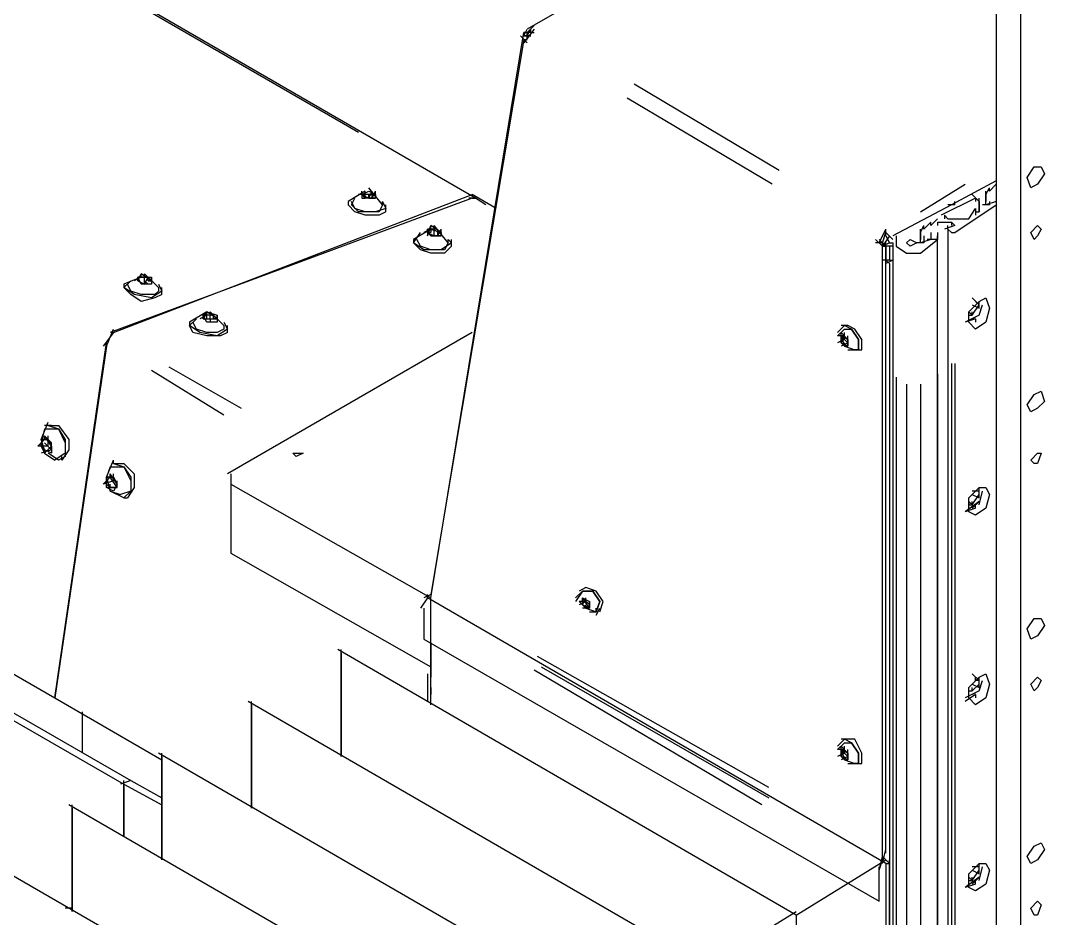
# Model space of a CAD drawing. Header units: inches. Extents: x 144 to 9879, y -166 to 6992.
# Drawn here: x 8766.6 to 9122.4, y 3158.7 to 3470.8 of the extents above; entities that cross this region are included whole.
import ezdxf

# ---------------------------------------------------------------- set-up
doc = ezdxf.new("R2010")
doc.units = ezdxf.units.IN
doc.header["$MEASUREMENT"] = 0

msp = doc.modelspace()

# ---------------------------------------------------------------- linework, layer by layer
at = {"color": 7}
for points in [[(8924.73, 3409.08), (8083.9, 3895.37)], [(8884, 3431.83), (8121.03, 3872.61)], [(7938.97, 3720.49), (8778.6, 3235.4)], [(9105.59, 3679.77), (9105.59, 3156.35)], [(9113.97, 3674.98), (9113.97, 3151.56)], [(8154.56, 3579.16), (8802.55, 3205.46)], [(8156.96, 3580.36), (8804.95, 3206.65)], [(9105.59, 3561.19), (8942.69, 3467.77)], [(8942.69, 3466.57), (8945.09, 3468.96)], [(8909.15, 3270.14), (8941.49, 3466.57)], [(8942.69, 3462.98), (8940.3, 3465.37)], [(8941.49, 3465.37), (8942.69, 3467.77)], [(8945.09, 3467.77), (8941.49, 3462.98)], [(8943.89, 3466.57), (8941.49, 3466.57)], [(8943.89, 3465.37), (8941.49, 3465.37)], [(8941.49, 3465.37), (8942.69, 3465.37)], [(8942.69, 3465.37), (8943.89, 3467.77)], [(8942.69, 3464.17), (8942.69, 3466.57)], [(8942.69, 3464.17), (8942.69, 3466.57)], [(8942.69, 3465.37), (8943.89, 3465.37)], [(8942.69, 3464.17), (8942.69, 3465.37)], [(8943.89, 3466.57), (8943.89, 3467.77)], [(8943.89, 3466.57), (8945.09, 3466.57)], [(8941.49, 3464.17), (8909.15, 3271.33)], [(8941.49, 3464.17), (8942.69, 3464.17)], [(9030.13, 3418.66), (8979.82, 3448.6)], [(9027.73, 3413.87), (8977.43, 3443.81)], [(9117.57, 3412.67), (9116.37, 3416.26), (9118.76, 3419.86), (9121.16, 3419.86), (9122.36, 3417.46), (9119.96, 3413.87), (9117.57, 3412.67)], [(9105.59, 3415.06), (9090.02, 3406.68)], [(8892.39, 3406.68), (8887.59, 3412.67)], [(9079.24, 3404.28), (9094.81, 3413.87)], [(9101.99, 3410.27), (9103.19, 3412.67)], [(9103.19, 3411.47), (9105.59, 3413.87)], [(9103.19, 3411.47), (9103.19, 3412.67)], [(8923.53, 3409.08), (8797.76, 3362.36)], [(8798.96, 3362.36), (8923.53, 3410.27)], [(8886.4, 3411.47), (8880.41, 3407.88)], [(8893.58, 3405.48), (8889.99, 3404.28), (8884, 3404.28), (8881.61, 3406.68), (8882.8, 3409.08)], [(8886.4, 3410.27), (8884, 3410.27)], [(8885.2, 3410.27), (8885.2, 3411.47)], [(8885.2, 3410.27), (8887.59, 3411.47), (8889.99, 3410.27), (8889.99, 3409.08), (8886.4, 3409.08), (8885.2, 3410.27)], [(8886.4, 3410.27), (8885.2, 3410.27)], [(8885.2, 3410.27), (8885.2, 3409.08), (8886.4, 3409.08)], [(8888.79, 3410.27), (8885.2, 3410.27)], [(8885.2, 3410.27), (8887.59, 3409.08)], [(8888.79, 3410.27), (8885.2, 3410.27)], [(8886.4, 3409.08), (8886.4, 3411.47)], [(8886.4, 3410.27), (8886.4, 3411.47)], [(8886.4, 3409.08), (8886.4, 3411.47)], [(8887.59, 3409.08), (8888.79, 3411.47)], [(8887.59, 3409.08), (8888.79, 3411.47)], [(8887.59, 3409.08), (8887.59, 3410.27)], [(8887.59, 3409.08), (8887.59, 3410.27)], [(8887.59, 3409.08), (8887.59, 3410.27)], [(8889.99, 3410.27), (8887.59, 3410.27)], [(8887.59, 3409.08), (8888.79, 3409.08)], [(8887.59, 3409.08), (8888.79, 3409.08)], [(8888.79, 3410.27), (8888.79, 3411.47)], [(8888.79, 3409.08), (8889.99, 3411.47)], [(8888.79, 3409.08), (8888.79, 3410.27)], [(8888.79, 3409.08), (8889.99, 3409.08), (8889.99, 3410.27)], [(8889.99, 3410.27), (8888.79, 3410.27)], [(8889.99, 3410.27), (8889.99, 3411.47)], [(8924.73, 3409.08), (8922.33, 3409.08)], [(8931.91, 3405.48), (8923.53, 3410.27)], [(8923.53, 3409.08), (8924.73, 3409.08)], [(8928.32, 3406.68), (8924.73, 3409.08)], [(9098.4, 3409.08), (9086.42, 3403.09)], [(9099.6, 3407.88), (9097.2, 3410.27)], [(9098.4, 3409.08), (9098.4, 3407.88)], [(9099.6, 3404.28), (9099.6, 3409.08)], [(9101.99, 3406.68), (9101.99, 3411.47)], [(9101.99, 3410.27), (9101.99, 3407.88)], [(8880.41, 3407.88), (8880.41, 3406.68)], [(8893.58, 3404.28), (8891.19, 3403.09), (8886.4, 3403.09), (8882.8, 3404.28), (8880.41, 3406.68)], [(8892.39, 3406.68), (8891.19, 3404.28), (8886.4, 3404.28), (8882.8, 3405.48), (8881.61, 3407.88)], [(8892.39, 3406.68), (8892.39, 3407.88)], [(8892.39, 3407.88), (8893.58, 3405.48)], [(8893.58, 3404.28), (8893.58, 3406.68)], [(9090.02, 3406.68), (9069.65, 3395.9)], [(9091.21, 3406.68), (9088.82, 3406.68)], [(9091.21, 3406.68), (9091.21, 3407.88)], [(9091.21, 3397.1), (9105.59, 3406.68)], [(9096.01, 3401.89), (9098.4, 3405.48)], [(9098.4, 3405.48), (9098.4, 3403.09)], [(9099.6, 3407.88), (9099.6, 3404.28)], [(9103.19, 3406.68), (9100.8, 3406.68)], [(9105.59, 3407.88), (9101.99, 3406.68)], [(9103.19, 3407.88), (9103.19, 3406.68)], [(9082.83, 3399.49), (9085.23, 3401.89)], [(9087.62, 3403.09), (9088.82, 3401.89)], [(9087.62, 3403.09), (9087.62, 3401.89)], [(9088.82, 3401.89), (9094.81, 3401.89)], [(9094.81, 3401.89), (9096.01, 3401.89)], [(9098.4, 3404.28), (9099.6, 3404.28)], [(8909.15, 3398.3), (8903.17, 3394.7)], [(8909.15, 3398.3), (8906.76, 3397.1)], [(8907.96, 3395.9), (8909.15, 3399.49)], [(8907.96, 3395.9), (8909.15, 3399.49)], [(8907.96, 3397.1), (8907.96, 3398.3)], [(8909.15, 3398.3), (8909.15, 3397.1), (8907.96, 3397.1)], [(8910.35, 3398.3), (8907.96, 3398.3)], [(8910.35, 3398.3), (8907.96, 3398.3)], [(8907.96, 3397.1), (8909.15, 3398.3), (8912.75, 3397.1), (8912.75, 3395.9), (8909.15, 3395.9), (8907.96, 3397.1)], [(8909.15, 3398.3), (8909.15, 3399.49)], [(8912.75, 3397.1), (8909.15, 3399.49)], [(8910.35, 3395.9), (8910.35, 3399.49)], [(8910.35, 3398.3), (8910.35, 3399.49)], [(8910.35, 3395.9), (8910.35, 3399.49)], [(8915.14, 3393.5), (8910.35, 3399.49)], [(8912.75, 3397.1), (8911.55, 3397.1), (8910.35, 3398.3)], [(8911.55, 3395.9), (8912.75, 3398.3)], [(8912.75, 3397.1), (8912.75, 3398.3)], [(9064.86, 3393.5), (9067.26, 3398.3)], [(9067.26, 3395.9), (9067.26, 3398.3)], [(9079.24, 3397.1), (9080.43, 3399.49)], [(9079.24, 3393.5), (9079.24, 3398.3)], [(9080.43, 3398.3), (9082.83, 3400.69)], [(9080.43, 3398.3), (9080.43, 3399.49)], [(9082.83, 3399.49), (9082.83, 3400.69)], [(9085.23, 3400.69), (9090.02, 3400.69)], [(9085.23, 3400.69), (9085.23, 3399.49)], [(9091.21, 3399.49), (9087.62, 3398.3)], [(9088.82, 3398.3), (9088.82, 3399.49)], [(9088.82, 3398.3), (9090.02, 3397.1)], [(9088.82, 3398.3), (9088.82, 3006.63)], [(9090.02, 3400.69), (9091.21, 3399.49)], [(9090.02, 3400.69), (9090.02, 3399.49)], [(9118.76, 3394.7), (9117.57, 3397.1), (9119.96, 3399.49), (9121.16, 3398.3), (9119.96, 3395.9), (9118.76, 3394.7)], [(8916.34, 3393.5), (8912.75, 3391.11), (8906.76, 3391.11), (8903.17, 3393.5), (8905.56, 3397.1)], [(8903.17, 3394.7), (8903.17, 3393.5)], [(8915.14, 3393.5), (8913.95, 3391.11), (8909.15, 3391.11), (8905.56, 3392.31), (8904.36, 3394.7)], [(8907.96, 3397.1), (8907.96, 3395.9)], [(8907.96, 3397.1), (8910.35, 3395.9)], [(8909.15, 3395.9), (8910.35, 3395.9)], [(8910.35, 3395.9), (8910.35, 3397.1)], [(8910.35, 3395.9), (8910.35, 3397.1)], [(8910.35, 3395.9), (8911.55, 3395.9)], [(8910.35, 3395.9), (8911.55, 3395.9)], [(8911.55, 3395.9), (8911.55, 3397.1)], [(8911.55, 3395.9), (8912.75, 3395.9), (8912.75, 3397.1)], [(8915.14, 3393.5), (8915.14, 3394.7)], [(8915.14, 3394.7), (8916.34, 3393.5)], [(8916.34, 3392.31), (8916.34, 3394.7)], [(9066.06, 3392.31), (9063.67, 3394.7)], [(9067.26, 3392.31), (9064.86, 3394.7)], [(9066.06, 3393.5), (9067.26, 3397.1)], [(9068.46, 3395.9), (9066.06, 3392.31)], [(9067.26, 3397.1), (9069.65, 3394.7)], [(9067.26, 3395.9), (9068.46, 3393.5)], [(9070.85, 3395.9), (9070.85, 3392.31)], [(9074.45, 3393.5), (9075.64, 3394.7), (9078.04, 3393.5), (9075.64, 3392.31), (9074.45, 3393.5)], [(9079.24, 3397.1), (9079.24, 3394.7)], [(9079.24, 3389.91), (9085.23, 3394.7)], [(9082.83, 3394.7), (9079.24, 3393.5)], [(9080.43, 3395.9), (9080.43, 3393.5)], [(9084.03, 3394.7), (9081.63, 3394.7)], [(9082.83, 3397.1), (9082.83, 3394.7)], [(9085.23, 3394.7), (9082.83, 3394.7)], [(9085.23, 3397.1), (9085.23, 3394.7)], [(9085.23, 3393.5), (9085.23, 3395.9)], [(9085.23, 3001.84), (9085.23, 3394.7)], [(9090.02, 3397.1), (9091.21, 3397.1)], [(8916.34, 3392.31), (8913.95, 3389.91), (8909.15, 3389.91), (8905.56, 3391.11), (8903.17, 3393.5)], [(9066.06, 3393.5), (9063.67, 3393.5)], [(9068.46, 3393.5), (9066.06, 3392.31)], [(9066.06, 3180.3), (9066.06, 3393.5)], [(9066.06, 3392.31), (9067.26, 3392.31)], [(9068.46, 3392.31), (9066.06, 3392.31)], [(9067.26, 3181.5), (9067.26, 3393.5)], [(9067.26, 3392.31), (9067.26, 3387.52)], [(9069.65, 3392.31), (9067.26, 3392.31)], [(9068.46, 3393.5), (9069.65, 3393.5)], [(9068.46, 3392.31), (9068.46, 3387.52)], [(9069.65, 3393.5), (9069.65, 3001.84)], [(9070.85, 3392.31), (9074.45, 3389.91)], [(9080.43, 3393.5), (9078.04, 3393.5)], [(9068.46, 3387.52), (9066.06, 3387.52)], [(9067.26, 3388.71), (9067.26, 3389.91)], [(9069.65, 3387.52), (9067.26, 3386.32)], [(9067.26, 3387.52), (9068.46, 3386.32)], [(9068.46, 3387.52), (9069.65, 3387.52)], [(9074.45, 3389.91), (9079.24, 3389.91)], [(9068.46, 3386.32), (9068.46, 3001.84)], [(8808.54, 3381.53), (8802.55, 3379.13)], [(8815.73, 3376.74), (8812.14, 3374.34), (8806.15, 3375.54), (8802.55, 3377.93), (8804.95, 3380.33)], [(8808.54, 3381.53), (8806.15, 3380.33)], [(8807.34, 3380.33), (8808.54, 3382.73)], [(8807.34, 3380.33), (8808.54, 3382.73)], [(8807.34, 3380.33), (8807.34, 3381.53)], [(8808.54, 3381.53), (8807.34, 3381.53), (8807.34, 3380.33)], [(8807.34, 3380.33), (8807.34, 3381.53)], [(8809.74, 3381.53), (8807.34, 3381.53)], [(8809.74, 3381.53), (8807.34, 3381.53)], [(8807.34, 3381.53), (8812.14, 3381.53), (8812.14, 3379.13), (8808.54, 3379.13), (8807.34, 3381.53)], [(8807.34, 3380.33), (8809.74, 3379.13)], [(8808.54, 3381.53), (8808.54, 3382.73)], [(8812.14, 3380.33), (8808.54, 3382.73)], [(8809.74, 3380.33), (8809.74, 3382.73)], [(8809.74, 3381.53), (8809.74, 3382.73)], [(8809.74, 3380.33), (8809.74, 3382.73)], [(8814.53, 3377.93), (8809.74, 3382.73)], [(8809.74, 3380.33), (8809.74, 3381.53)], [(8809.74, 3379.13), (8809.74, 3381.53)], [(8812.14, 3380.33), (8810.94, 3380.33), (8810.94, 3381.53), (8809.74, 3381.53)], [(8809.74, 3379.13), (8810.94, 3381.53)], [(8809.74, 3379.13), (8809.74, 3380.33)], [(8809.74, 3380.33), (8810.94, 3379.13)], [(8810.94, 3380.33), (8810.94, 3381.53)], [(8810.94, 3380.33), (8812.14, 3380.33)], [(8810.94, 3380.33), (8812.14, 3380.33)], [(8812.14, 3380.33), (8812.14, 3381.53)], [(8802.55, 3379.13), (8802.55, 3377.93)], [(8815.73, 3375.54), (8813.33, 3374.34), (8808.54, 3373.14), (8804.95, 3375.54), (8802.55, 3377.93)], [(8814.53, 3376.74), (8813.33, 3375.54), (8808.54, 3375.54), (8804.95, 3376.74), (8803.75, 3379.13)], [(8814.53, 3379.13), (8815.73, 3376.74)], [(8814.53, 3377.93), (8814.53, 3376.74)], [(8815.73, 3375.54), (8815.73, 3377.93)], [(9101.99, 3374.34), (9103.19, 3370.75), (9101.99, 3365.96), (9098.4, 3363.56), (9096.01, 3365.96), (9096.01, 3369.55), (9099.6, 3373.14), (9101.99, 3374.34)], [(9099.6, 3371.95), (9097.2, 3374.34)], [(9099.6, 3371.95), (9099.6, 3371.95), (9098.4, 3373.14)], [(9099.6, 3371.95), (9099.6, 3373.14)], [(9099.6, 3370.75), (9099.6, 3373.14)], [(8831.3, 3369.55), (8825.31, 3365.96)], [(8830.1, 3367.15), (8831.3, 3369.55)], [(8830.1, 3367.15), (8831.3, 3369.55)], [(8830.1, 3368.35), (8831.3, 3369.55), (8834.89, 3368.35), (8834.89, 3365.96), (8831.3, 3365.96), (8830.1, 3368.35)], [(8831.3, 3368.35), (8831.3, 3369.55)], [(8834.89, 3367.15), (8831.3, 3369.55)], [(8832.5, 3367.15), (8832.5, 3369.55)], [(8832.5, 3368.35), (8832.5, 3369.55)], [(8832.5, 3367.15), (8832.5, 3369.55)], [(8837.29, 3364.76), (8832.5, 3369.55)], [(9096.01, 3369.55), (9097.2, 3368.35)], [(9096.01, 3368.35), (9096.01, 3369.55)], [(9096.01, 3369.55), (9097.2, 3368.35)], [(9096.01, 3368.35), (9096.01, 3369.55)], [(9097.2, 3371.95), (9099.6, 3370.75)], [(9097.2, 3371.95), (9099.6, 3370.75)], [(9097.2, 3368.35), (9099.6, 3371.95)], [(9097.2, 3368.35), (9099.6, 3371.95)], [(9097.2, 3368.35), (9097.2, 3369.55)], [(9099.6, 3368.35), (9100.8, 3371.95)], [(9099.6, 3370.75), (9099.6, 3371.95)], [(9099.6, 3370.75), (9099.6, 3371.95)], [(8838.49, 3363.56), (8834.89, 3361.17), (8828.9, 3362.36), (8825.31, 3364.76), (8827.71, 3367.15)], [(8825.31, 3365.96), (8825.31, 3364.76)], [(8837.29, 3363.56), (8834.89, 3362.36), (8831.3, 3362.36), (8827.71, 3363.56), (8826.51, 3365.96)], [(8831.3, 3368.35), (8828.9, 3367.15)], [(8830.1, 3367.15), (8830.1, 3368.35)], [(8831.3, 3368.35), (8830.1, 3368.35), (8830.1, 3367.15)], [(8830.1, 3367.15), (8830.1, 3368.35)], [(8832.5, 3368.35), (8830.1, 3368.35)], [(8832.5, 3368.35), (8830.1, 3368.35)], [(8830.1, 3367.15), (8831.3, 3367.15)], [(8831.3, 3367.15), (8831.3, 3368.35)], [(8831.3, 3367.15), (8832.5, 3367.15)], [(8831.3, 3367.15), (8833.7, 3367.15)], [(8832.5, 3367.15), (8832.5, 3368.35)], [(8834.89, 3367.15), (8833.7, 3367.15), (8833.7, 3368.35), (8832.5, 3368.35)], [(8832.5, 3367.15), (8832.5, 3365.96)], [(8833.7, 3367.15), (8833.7, 3368.35)], [(8833.7, 3367.15), (8834.89, 3367.15)], [(8833.7, 3367.15), (8834.89, 3367.15)], [(8834.89, 3367.15), (8834.89, 3368.35)], [(8837.29, 3365.96), (8838.49, 3363.56)], [(9099.6, 3368.35), (9094.81, 3365.96)], [(9098.4, 3367.15), (9094.81, 3365.96)], [(9096.01, 3368.35), (9097.2, 3368.35)], [(9096.01, 3368.35), (9097.2, 3368.35)], [(9099.6, 3368.35), (9097.2, 3367.15)], [(9098.4, 3367.15), (9098.4, 3365.96)], [(8798.96, 3362.36), (8795.37, 3357.57)], [(8796.56, 3357.57), (8798.96, 3363.56)], [(8838.49, 3362.36), (8836.09, 3361.17), (8831.3, 3361.17), (8826.51, 3362.36), (8825.31, 3364.76)], [(8837.29, 3364.76), (8837.29, 3363.56)], [(8838.49, 3362.36), (8838.49, 3364.76)], [(8923.53, 3362.36), (8838.49, 3313.25)], [(9052.89, 3364.76), (9050.49, 3362.36)], [(9052.89, 3363.56), (9050.49, 3361.17)], [(9054.08, 3364.76), (9051.69, 3364.76)], [(9051.69, 3361.17), (9051.69, 3362.36)], [(9054.08, 3359.97), (9051.69, 3362.36)], [(9054.08, 3356.37), (9057.68, 3356.37), (9057.68, 3359.97), (9055.28, 3363.56), (9052.89, 3364.76)], [(9052.89, 3363.56), (9055.28, 3363.56), (9057.68, 3359.97), (9057.68, 3356.37)], [(9052.89, 3359.97), (9052.89, 3362.36)], [(9052.89, 3361.17), (9052.89, 3362.36)], [(9058.87, 3356.37), (9058.87, 3359.97), (9056.48, 3363.56), (9054.08, 3364.76)], [(8778.6, 3235.4), (8796.56, 3358.77)], [(9052.89, 3361.17), (9050.49, 3361.17)], [(9052.89, 3359.97), (9050.49, 3358.77)], [(9051.69, 3358.77), (9052.89, 3361.17)], [(9054.08, 3358.77), (9051.69, 3361.17)], [(9052.89, 3361.17), (9051.69, 3361.17)], [(9051.69, 3361.17), (9051.69, 3359.97), (9052.89, 3359.97), (9051.69, 3359.97), (9051.69, 3358.77)], [(9051.69, 3361.17), (9051.69, 3358.77)], [(9051.69, 3361.17), (9054.08, 3359.97), (9054.08, 3357.57), (9051.69, 3358.77), (9051.69, 3361.17)], [(9051.69, 3361.17), (9052.89, 3357.57), (9056.48, 3356.37)], [(9051.69, 3358.77), (9051.69, 3359.97)], [(9054.08, 3358.77), (9051.69, 3357.57)], [(9054.08, 3358.77), (9051.69, 3357.57)], [(9051.69, 3358.77), (9052.89, 3357.57)], [(9051.69, 3358.77), (9052.89, 3357.57)], [(9052.89, 3359.97), (9052.89, 3361.17)], [(9052.89, 3357.57), (9052.89, 3358.77)], [(9054.08, 3359.97), (9054.08, 3361.17)], [(9054.08, 3357.57), (9054.08, 3361.17)], [(9054.08, 3358.77), (9054.08, 3359.97)], [(9054.08, 3357.57), (9054.08, 3358.77)], [(9054.08, 3357.57), (9054.08, 3358.77)], [(8796.56, 3357.57), (8778.6, 3235.4)], [(9052.89, 3357.57), (9054.08, 3357.57)], [(9052.89, 3357.57), (9054.08, 3357.57)], [(9057.68, 3356.37), (9055.28, 3356.37)], [(9057.68, 3356.37), (9058.87, 3356.37)], [(9088.82, 3351.58), (9088.82, 3050.94)], [(9090.02, 3351.58), (9090.02, 3049.75)], [(9091.21, 3351.58), (9091.21, 3049.75)], [(8837.29, 3333.62), (8812.14, 3349.19)], [(8818.12, 3350.39), (8843.28, 3336.01)], [(9085.23, 3347.99), (9085.23, 3046.15)], [(9070.85, 3346.79), (9070.85, 3046.15)], [(9074.45, 3344.4), (9074.45, 3042.56)], [(9079.24, 3344.4), (9079.24, 3042.56)], [(9117.57, 3334.81), (9116.37, 3337.21), (9118.76, 3340.8), (9121.16, 3342), (9122.36, 3338.41), (9119.96, 3336.01), (9117.57, 3334.81)], [(8773.81, 3325.23), (8776.2, 3331.22)], [(8777.4, 3330.02), (8775, 3330.02)], [(8776.2, 3330.02), (8779.8, 3328.83), (8782.19, 3325.23), (8782.19, 3319.24), (8779.8, 3318.05), (8776.2, 3320.44)], [(8777.4, 3330.02), (8779.8, 3330.02), (8783.39, 3325.23), (8783.39, 3321.64), (8780.99, 3318.05)], [(8775, 3328.83), (8773.81, 3324.03), (8775, 3320.44), (8778.6, 3318.05)], [(8775, 3328.83), (8776.2, 3328.83)], [(8775, 3325.23), (8775, 3326.43)], [(8777.4, 3324.03), (8775, 3326.43)], [(8777.4, 3322.84), (8775, 3326.43)], [(8776.2, 3328.83), (8779.8, 3328.83), (8782.19, 3324.03), (8782.19, 3320.44), (8778.6, 3318.05)], [(8776.2, 3325.23), (8776.2, 3326.43)], [(8776.2, 3322.84), (8776.2, 3326.43)], [(8775, 3325.23), (8772.61, 3322.84)], [(8775, 3325.23), (8772.61, 3322.84)], [(8776.2, 3322.84), (8772.61, 3322.84)], [(8776.2, 3322.84), (8772.61, 3322.84)], [(8776.2, 3325.23), (8773.81, 3325.23)], [(8777.4, 3320.44), (8775, 3321.64), (8773.81, 3325.23), (8776.2, 3325.23), (8777.4, 3322.84), (8777.4, 3320.44)], [(8773.81, 3322.84), (8773.81, 3324.03)], [(8773.81, 3322.84), (8775, 3320.44)], [(8773.81, 3322.84), (8775, 3320.44)], [(8776.2, 3325.23), (8775, 3325.23)], [(8777.4, 3321.64), (8775, 3324.03)], [(8775, 3320.44), (8777.4, 3322.84)], [(8775, 3320.44), (8777.4, 3322.84)], [(8776.2, 3322.84), (8776.2, 3324.03)], [(8777.4, 3322.84), (8777.4, 3324.03)], [(8777.4, 3321.64), (8777.4, 3324.03)], [(8777.4, 3321.64), (8777.4, 3324.03)], [(8777.4, 3321.64), (8777.4, 3322.84)], [(8777.4, 3321.64), (8777.4, 3322.84)], [(8777.4, 3321.64), (8773.81, 3320.44)], [(8777.4, 3321.64), (8773.81, 3320.44)], [(8775, 3320.44), (8775, 3321.64)], [(8780.99, 3318.05), (8780.99, 3319.24)], [(8864.84, 3320.44), (8862.44, 3319.24), (8861.24, 3320.44), (8864.84, 3320.44)], [(9118.76, 3316.85), (9117.57, 3318.05), (9119.96, 3320.44), (9121.16, 3320.44), (9119.96, 3316.85), (9118.76, 3316.85)], [(8796.56, 3312.06), (8798.96, 3318.05)], [(8797.76, 3315.65), (8796.56, 3312.06), (8797.76, 3307.27), (8801.36, 3306.07)], [(8798.96, 3316.85), (8802.55, 3315.65), (8804.95, 3312.06), (8804.95, 3307.27), (8802.55, 3304.87), (8797.76, 3307.27)], [(8797.76, 3315.65), (8798.96, 3315.65)], [(8798.96, 3316.85), (8798.96, 3318.05)], [(8798.96, 3316.85), (8802.55, 3316.85), (8806.15, 3313.25), (8806.15, 3308.46), (8803.75, 3304.87)], [(8798.96, 3315.65), (8802.55, 3315.65), (8804.95, 3310.86), (8804.95, 3307.27), (8801.36, 3306.07)], [(8797.76, 3312.06), (8795.37, 3309.66)], [(8797.76, 3312.06), (8795.37, 3309.66)], [(8798.96, 3312.06), (8796.56, 3312.06)], [(8798.96, 3307.27), (8796.56, 3308.46), (8796.56, 3312.06), (8798.96, 3312.06), (8800.16, 3309.66), (8798.96, 3307.27)], [(8797.76, 3312.06), (8797.76, 3313.25)], [(8800.16, 3309.66), (8797.76, 3313.25)], [(8800.16, 3308.46), (8797.76, 3312.06)], [(8798.96, 3312.06), (8797.76, 3312.06)], [(8798.96, 3312.06), (8798.96, 3313.25)], [(8798.96, 3310.86), (8798.96, 3313.25)], [(8798.96, 3310.86), (8798.96, 3313.25)], [(8798.96, 3310.86), (8798.96, 3312.06)], [(8839.68, 3313.25), (8839.68, 3309.66)], [(8798.96, 3310.86), (8795.37, 3309.66)], [(8798.96, 3310.86), (8795.37, 3309.66)], [(8796.56, 3309.66), (8796.56, 3310.86)], [(8796.56, 3309.66), (8797.76, 3308.46)], [(8796.56, 3309.66), (8797.76, 3308.46)], [(8800.16, 3308.46), (8796.56, 3308.46)], [(8800.16, 3308.46), (8796.56, 3308.46)], [(8797.76, 3308.46), (8797.76, 3309.66)], [(8797.76, 3308.46), (8800.16, 3308.46)], [(8797.76, 3308.46), (8800.16, 3308.46)], [(8800.16, 3309.66), (8800.16, 3310.86)], [(8800.16, 3308.46), (8800.16, 3310.86)], [(8800.16, 3308.46), (8800.16, 3310.86)], [(8800.16, 3308.46), (8800.16, 3309.66)], [(8800.16, 3308.46), (8800.16, 3309.66)], [(8839.68, 3309.66), (8909.15, 3270.14)], [(8839.68, 3309.66), (8839.68, 3285.71)], [(9101.99, 3308.46), (9103.19, 3306.07), (9101.99, 3301.28), (9098.4, 3298.88), (9096.01, 3300.08), (9096.01, 3304.87), (9099.6, 3308.46), (9101.99, 3308.46)], [(9099.6, 3307.27), (9099.6, 3308.46)], [(9099.6, 3304.87), (9099.6, 3308.46)], [(8802.55, 3304.87), (8803.75, 3304.87)], [(9099.6, 3307.27), (9097.2, 3307.27)], [(9097.2, 3306.07), (9099.6, 3304.87)], [(9097.2, 3306.07), (9099.6, 3304.87)], [(9097.2, 3302.47), (9099.6, 3306.07)], [(9097.2, 3302.47), (9099.6, 3306.07)], [(9099.6, 3307.27), (9098.4, 3307.27)], [(9099.6, 3302.47), (9100.8, 3307.27)], [(9099.6, 3304.87), (9099.6, 3307.27)], [(9099.6, 3304.87), (9099.6, 3306.07)], [(9099.6, 3303.67), (9094.81, 3300.08)], [(9098.4, 3301.28), (9094.81, 3300.08)], [(9096.01, 3303.67), (9097.2, 3302.47)], [(9096.01, 3302.47), (9096.01, 3303.67)], [(9096.01, 3303.67), (9097.2, 3302.47)], [(9096.01, 3303.67), (9096.01, 3302.47)], [(9096.01, 3302.47), (9097.2, 3302.47)], [(9096.01, 3302.47), (9097.2, 3302.47)], [(9097.2, 3302.47), (9097.2, 3303.67)], [(9099.6, 3303.67), (9097.2, 3301.28)], [(9098.4, 3301.28), (9098.4, 3302.47)], [(8839.68, 3285.71), (8909.15, 3246.18)], [(8963.05, 3273.73), (8960.66, 3272.53)], [(8967.84, 3265.34), (8969.04, 3268.94), (8966.65, 3272.53), (8963.05, 3273.73)], [(8907.96, 3270.14), (8905.56, 3266.54)], [(8909.15, 3271.33), (8906.76, 3270.14)], [(8907.96, 3270.14), (8907.96, 3271.33)], [(9067.26, 3177.91), (8907.96, 3270.14)], [(8909.15, 3233), (8909.15, 3270.14)], [(8961.86, 3272.53), (8959.46, 3268.94)], [(8961.86, 3272.53), (8959.46, 3270.14)], [(8961.86, 3272.53), (8965.45, 3272.53), (8967.84, 3268.94), (8966.65, 3265.34)], [(8964.25, 3265.34), (8966.65, 3265.34), (8967.84, 3268.94), (8965.45, 3272.53), (8961.86, 3272.53)], [(8961.86, 3268.94), (8961.86, 3270.14)], [(8961.86, 3267.74), (8963.05, 3270.14)], [(8964.25, 3266.54), (8961.86, 3270.14)], [(8964.25, 3267.74), (8961.86, 3270.14)], [(8961.86, 3270.14), (8964.25, 3268.94), (8964.25, 3266.54), (8961.86, 3267.74), (8961.86, 3270.14)], [(8963.05, 3268.94), (8963.05, 3270.14)], [(8963.05, 3268.94), (8963.05, 3270.14)], [(8963.05, 3268.94), (8963.05, 3270.14)], [(8906.76, 3266.54), (8906.76, 3255.76)], [(8963.05, 3268.94), (8960.66, 3267.74)], [(8963.05, 3268.94), (8960.66, 3268.94)], [(8960.66, 3268.94), (8963.05, 3266.54), (8966.65, 3265.34)], [(8961.86, 3267.74), (8961.86, 3268.94)], [(8963.05, 3268.94), (8961.86, 3268.94)], [(8961.86, 3268.94), (8961.86, 3267.74)], [(8961.86, 3268.94), (8961.86, 3267.74)], [(8961.86, 3267.74), (8963.05, 3266.54)], [(8961.86, 3267.74), (8963.05, 3266.54)], [(8964.25, 3266.54), (8961.86, 3266.54)], [(8964.25, 3266.54), (8961.86, 3266.54)], [(8963.05, 3266.54), (8963.05, 3267.74)], [(8963.05, 3266.54), (8964.25, 3266.54)], [(8963.05, 3266.54), (8964.25, 3266.54)], [(8964.25, 3267.74), (8964.25, 3268.94)], [(8964.25, 3266.54), (8964.25, 3268.94)], [(8964.25, 3266.54), (8964.25, 3267.74)], [(8964.25, 3266.54), (8964.25, 3267.74)], [(8964.25, 3266.54), (8964.25, 3267.74)], [(8966.65, 3265.34), (8966.65, 3266.54)], [(8966.65, 3264.15), (8967.84, 3266.54)], [(9117.57, 3255.76), (9116.37, 3259.36), (9118.76, 3262.95), (9121.16, 3262.95), (9122.36, 3260.55), (9119.96, 3256.96), (9117.57, 3255.76)], [(8906.76, 3255.76), (9064.86, 3164.73)], [(9036.12, 3159.94), (8876.81, 3252.17)], [(8878.01, 3215.04), (8878.01, 3252.17)], [(8909.15, 3254.56), (8909.15, 3242.59)], [(8878.01, 3250.97), (8878.01, 3215.04)], [(9026.54, 3204.26), (8946.28, 3249.77)], [(8909.15, 3242.59), (8909.15, 3246.18)], [(9024.14, 3198.27), (8945.09, 3244.98)], [(8947.48, 3246.18), (9026.54, 3200.67)], [(8907.96, 3243.78), (8907.96, 3234.2)], [(9101.99, 3243.78), (9103.19, 3240.19), (9101.99, 3235.4), (9098.4, 3233), (9096.01, 3235.4), (9096.01, 3238.99), (9099.6, 3242.59), (9101.99, 3243.78)], [(9099.6, 3241.39), (9097.2, 3243.78)], [(9099.6, 3241.39), (9098.4, 3241.39), (9098.4, 3242.59)], [(9099.6, 3241.39), (9099.6, 3242.59)], [(9099.6, 3238.99), (9099.6, 3242.59)], [(9099.6, 3237.8), (9100.8, 3241.39)], [(9099.6, 3238.99), (9099.6, 3241.39)], [(9118.76, 3237.8), (9117.57, 3240.19), (9119.96, 3242.59), (9121.16, 3241.39), (9119.96, 3238.99), (9118.76, 3237.8)], [(8909.15, 3238.99), (8909.15, 3236.6)], [(9099.6, 3237.8), (9094.81, 3235.4)], [(9096.01, 3237.8), (9096.01, 3238.99)], [(9096.01, 3237.8), (9096.01, 3238.99)], [(9096.01, 3237.8), (9097.2, 3237.8)], [(9096.01, 3237.8), (9097.2, 3237.8)], [(9096.01, 3237.8), (9097.2, 3237.8)], [(9096.01, 3237.8), (9097.2, 3237.8)], [(9097.2, 3240.19), (9099.6, 3238.99)], [(9097.2, 3240.19), (9099.6, 3238.99)], [(9097.2, 3237.8), (9099.6, 3240.19)], [(9097.2, 3237.8), (9099.6, 3240.19)], [(9097.2, 3237.8), (9097.2, 3238.99)], [(9099.6, 3237.8), (9097.2, 3236.6)], [(9099.6, 3238.99), (9099.6, 3240.19)], [(8778.6, 3235.4), (8815.73, 3213.84)], [(9004.98, 3141.97), (8845.67, 3234.2)], [(8846.87, 3197.07), (8846.87, 3234.2)], [(9098.4, 3236.6), (9094.81, 3234.2)], [(9098.4, 3236.6), (9098.4, 3235.4)], [(8788.18, 3216.24), (8788.18, 3230.61)], [(8788.18, 3216.24), (8788.18, 3230.61)], [(8846.87, 3233), (8846.87, 3197.07)], [(9052.89, 3221.03), (9050.49, 3218.63)], [(9052.89, 3219.83), (9050.49, 3217.43)], [(9054.08, 3221.03), (9051.69, 3221.03)], [(9054.08, 3212.64), (9057.68, 3212.64), (9057.68, 3216.24), (9055.28, 3219.83), (9052.89, 3221.03)], [(9052.89, 3219.83), (9055.28, 3219.83), (9057.68, 3216.24), (9057.68, 3212.64)], [(9058.87, 3212.64), (9058.87, 3216.24), (9056.48, 3221.03), (9054.08, 3221.03)], [(8973.83, 3124.01), (8814.53, 3216.24)], [(8815.73, 3179.11), (8815.73, 3216.24)], [(9052.89, 3217.43), (9050.49, 3217.43)], [(9052.89, 3216.24), (9050.49, 3215.04)], [(9051.69, 3217.43), (9051.69, 3218.63)], [(9054.08, 3216.24), (9051.69, 3218.63)], [(9051.69, 3215.04), (9052.89, 3217.43)], [(9054.08, 3215.04), (9051.69, 3217.43)], [(9052.89, 3217.43), (9051.69, 3217.43)], [(9051.69, 3217.43), (9051.69, 3216.24), (9052.89, 3216.24), (9051.69, 3216.24), (9051.69, 3215.04)], [(9051.69, 3217.43), (9051.69, 3215.04)], [(9051.69, 3217.43), (9054.08, 3216.24), (9054.08, 3213.84), (9051.69, 3215.04), (9051.69, 3217.43)], [(9051.69, 3217.43), (9052.89, 3213.84), (9056.48, 3212.64)], [(9051.69, 3215.04), (9051.69, 3216.24)], [(9052.89, 3216.24), (9052.89, 3218.63)], [(9052.89, 3217.43), (9052.89, 3218.63)], [(9052.89, 3216.24), (9052.89, 3217.43)], [(9054.08, 3216.24), (9054.08, 3217.43)], [(9054.08, 3213.84), (9054.08, 3217.43)], [(9054.08, 3215.04), (9054.08, 3216.24)], [(8815.73, 3215.04), (8815.73, 3179.11)], [(9054.08, 3215.04), (9051.69, 3213.84)], [(9054.08, 3215.04), (9051.69, 3213.84)], [(9051.69, 3215.04), (9052.89, 3213.84)], [(9051.69, 3215.04), (9052.89, 3213.84)], [(9052.89, 3213.84), (9052.89, 3215.04)], [(9052.89, 3213.84), (9054.08, 3213.84)], [(9052.89, 3213.84), (9054.08, 3213.84)], [(9054.08, 3213.84), (9054.08, 3215.04)], [(9054.08, 3213.84), (9054.08, 3215.04)], [(9057.68, 3212.64), (9055.28, 3212.64)], [(9057.68, 3212.64), (9058.87, 3212.64)], [(8804.95, 3206.65), (8801.36, 3205.46)], [(8804.95, 3206.65), (8801.36, 3205.46)], [(8802.55, 3187.49), (8802.55, 3206.65)], [(8802.55, 3205.46), (8802.55, 3187.49)], [(8802.55, 3205.46), (8815.73, 3198.27)], [(8804.95, 3206.65), (8815.73, 3200.67)], [(8942.69, 3106.04), (8783.39, 3198.27)], [(8784.59, 3161.14), (8784.59, 3198.27)], [(8784.59, 3197.07), (8784.59, 3161.14)], [(9117.57, 3177.91), (9116.37, 3180.3), (9118.76, 3183.9), (9121.16, 3185.09), (9122.36, 3182.7), (9119.96, 3179.11), (9117.57, 3177.91)], [(8911.55, 3088.08), (8752.25, 3180.3)], [(9064.86, 3175.51), (9066.06, 3180.3)], [(9066.06, 3177.91), (9067.26, 3182.7)], [(9066.06, 3179.11), (9066.06, 3181.5)], [(9068.46, 3177.91), (9066.06, 3180.3)], [(9036.12, 3159.94), (9067.26, 3179.11)], [(9064.86, 3175.51), (9066.06, 3179.11)], [(9067.26, 3177.91), (9068.46, 3177.91)], [(9067.26, 3177.91), (9067.26, 3001.84)], [(9068.46, 3001.84), (9068.46, 3179.11)], [(9101.99, 3177.91), (9103.19, 3175.51), (9101.99, 3170.72), (9098.4, 3168.33), (9096.01, 3169.52), (9096.01, 3174.31), (9099.6, 3177.91), (9101.99, 3177.91)], [(9099.6, 3176.71), (9099.6, 3177.91)], [(9099.6, 3174.31), (9099.6, 3177.91)], [(9064.86, 3164.73), (9064.86, 3176.71)], [(9064.86, 3164.73), (9064.86, 3176.71)], [(9099.6, 3176.71), (9097.2, 3176.71)], [(9097.2, 3175.51), (9099.6, 3174.31)], [(9097.2, 3175.51), (9099.6, 3174.31)], [(9097.2, 3171.92), (9099.6, 3175.51)], [(9097.2, 3171.92), (9099.6, 3175.51)], [(9099.6, 3176.71), (9098.4, 3176.71)], [(9099.6, 3171.92), (9100.8, 3176.71)], [(9099.6, 3174.31), (9099.6, 3176.71)], [(9099.6, 3174.31), (9099.6, 3175.51)], [(9099.6, 3173.12), (9094.81, 3169.52)], [(9098.4, 3170.72), (9094.81, 3169.52)], [(9096.01, 3173.12), (9097.2, 3171.92)], [(9096.01, 3171.92), (9096.01, 3173.12)], [(9096.01, 3173.12), (9097.2, 3171.92)], [(9096.01, 3171.92), (9096.01, 3173.12)], [(9096.01, 3171.92), (9097.2, 3171.92)], [(9096.01, 3171.92), (9097.2, 3171.92)], [(9097.2, 3171.92), (9097.2, 3173.12)], [(9099.6, 3173.12), (9097.2, 3170.72)], [(9098.4, 3170.72), (9098.4, 3171.92)], [(9064.86, 3164.73), (9064.86, 3165.93)], [(9118.76, 3159.94), (9117.57, 3162.34), (9119.96, 3164.73), (9121.16, 3163.53), (9119.96, 3159.94), (9118.76, 3159.94)], [(8784.59, 3162.34), (8782.19, 3162.34)], [(8783.39, 3162.34), (8784.59, 3162.34)], [(9004.98, 3141.97), (9036.12, 3161.14)], [(9036.12, 3159.94), (9036.12, 2983.87)]]:
    msp.add_lwpolyline(points, dxfattribs=at)

doc.saveas('drawing.dxf')
